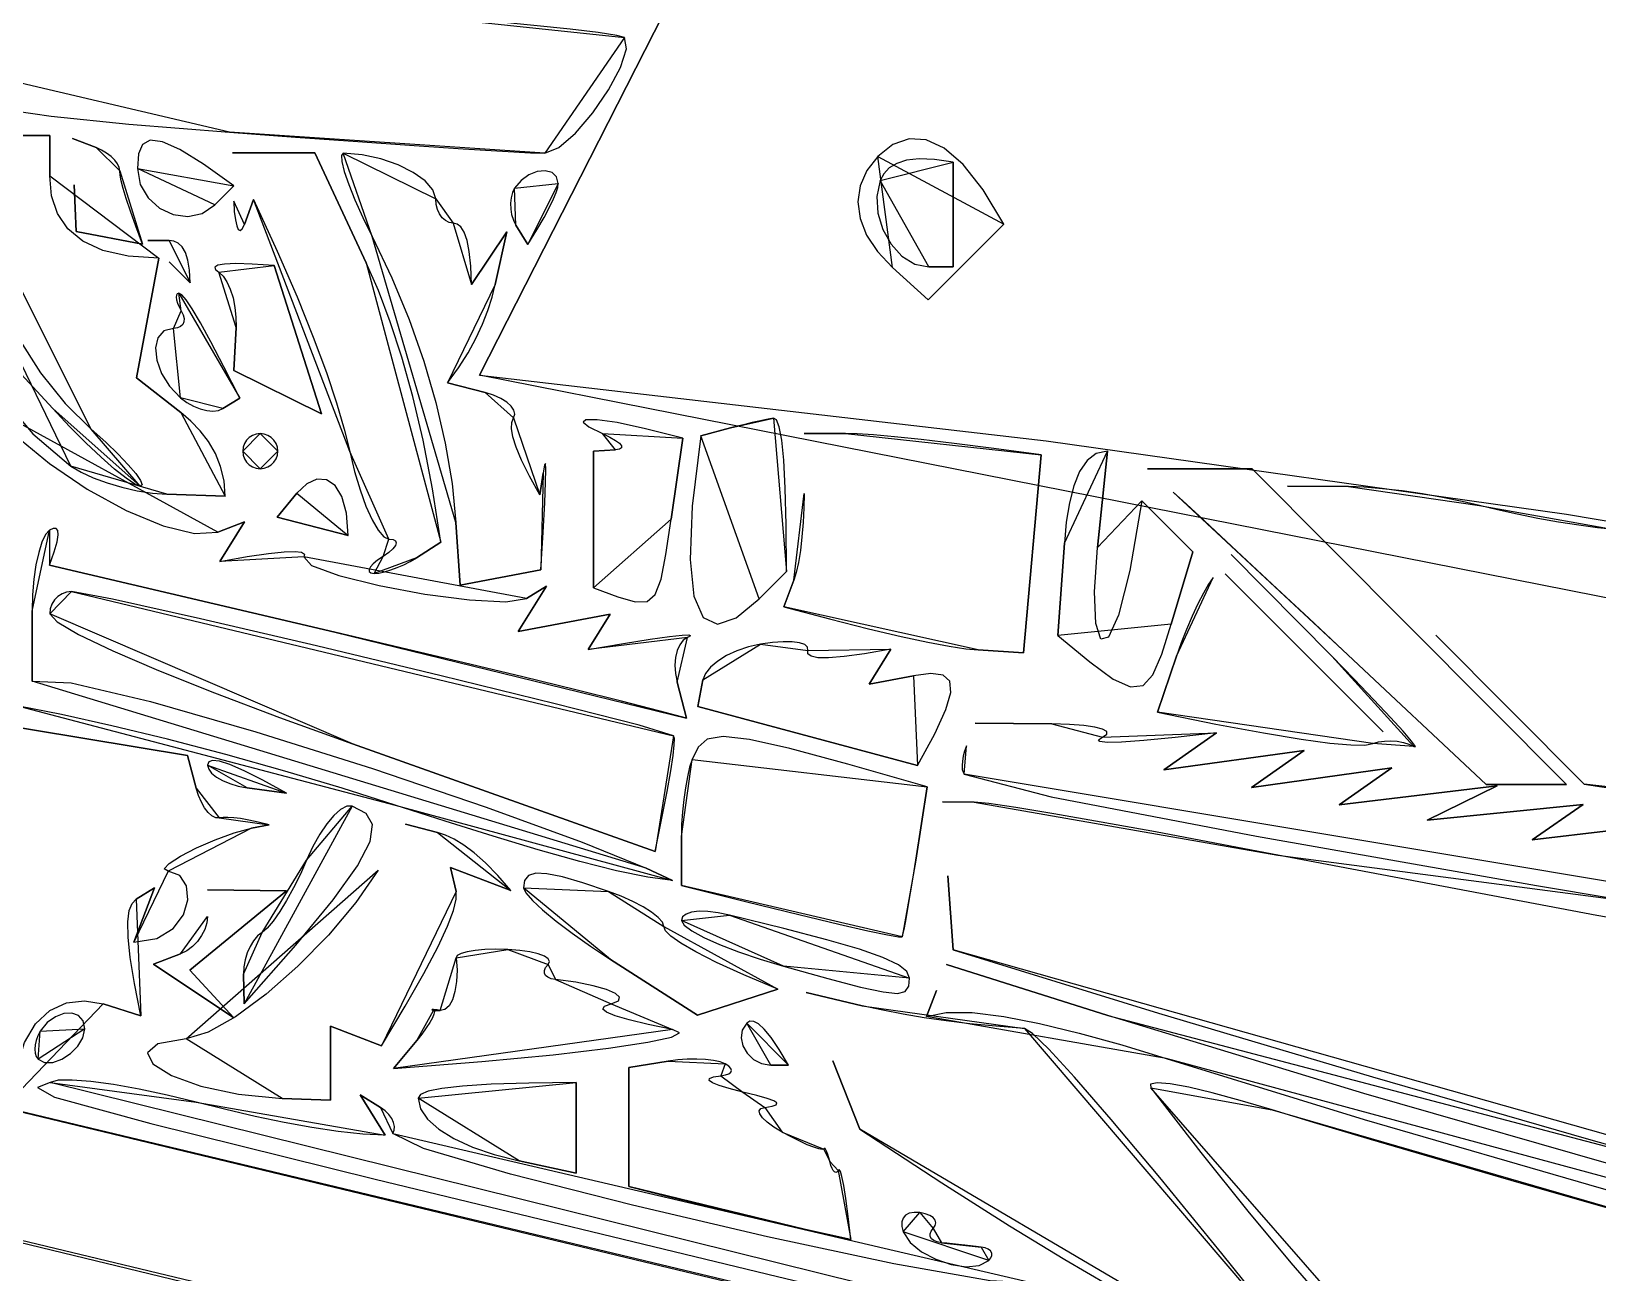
# Model space of a CAD drawing. Extents: x 0.3 to 49.4, y 16 to 54.1.
# Drawn here: x 9.605 to 13.102, y 27.918 to 30.69 of the extents above; entities that cross this region are included whole.
import ezdxf

# ---------------------------------------------------------------- set-up
doc = ezdxf.new("R2010")
doc.units = 0
doc.layers.get('0').update_dxf_attribs({"linetype": 'CONTINUOUS'})

msp = doc.modelspace()

# ---------------------------------------------------------------- linework, layer by layer
at = {"color": 178}
for points in [[(11.0365, 30.7686), (10.6057, 29.9222), (11.0365, 30.7686)], [(10.9289, 30.6759), (10.9119, 30.6805), (10.8704, 30.6867), (10.8076, 30.6943), (10.7266, 30.7028), (10.6308, 30.712), (10.5232, 30.7214), (10.407, 30.7309), (10.9289, 30.6759)], [(10.7516, 30.4175), (10.7827, 30.4301), (10.82, 30.4626), (10.8587, 30.508), (10.8937, 30.5591), (10.9204, 30.6089), (10.9337, 30.6502), (10.9289, 30.6759), (10.7516, 30.4175)], [(9.4699, 30.5997), (9.4233, 30.5762), (9.4153, 30.5551), (9.4486, 30.5358), (9.5258, 30.5177), (9.6496, 30.5002), (9.8227, 30.4827), (10.0476, 30.4644), (9.4699, 30.5997)], [(9.6462, 30.4572), (9.4097, 30.4572), (9.6462, 30.4572)], [(9.4097, 30.4572), (9.4448, 30.3232), (9.4841, 30.204), (9.5274, 30.0989), (9.5747, 30.0069), (9.6258, 29.9272), (9.6806, 29.859), (9.7389, 29.8012), (9.4097, 30.4572)], [(9.6462, 30.3672), (9.6462, 30.4572), (9.6462, 30.3672)], [(10.0476, 30.4644), (10.1949, 30.4536), (10.3338, 30.4436), (10.4599, 30.4349), (10.5691, 30.4276), (10.657, 30.4221), (10.7193, 30.4186), (10.7516, 30.4175), (10.0476, 30.4644)], [(9.3374, 30.4524), (9.3437, 30.3369), (9.3684, 30.2176), (9.4094, 30.099), (9.4645, 29.9854), (9.5317, 29.8812), (9.6087, 29.7908), (9.6934, 29.7187), (9.3374, 30.4524)], [(9.75, 30.43), (9.6971, 30.4503), (9.75, 30.43)], [(9.8028, 30.3779), (9.8014, 30.3857), (9.7974, 30.3939), (9.7912, 30.4022), (9.783, 30.4103), (9.7732, 30.4178), (9.762, 30.4245), (9.75, 30.43), (9.8028, 30.3779)], [(10.0574, 30.345), (9.9893, 30.3932), (9.9367, 30.4256), (9.8978, 30.4432), (9.8706, 30.4468), (9.8535, 30.4373), (9.8446, 30.4158), (9.842, 30.3831), (10.0574, 30.345)], [(11.7758, 30.2587), (11.7295, 30.3359), (11.6852, 30.392), (11.6429, 30.4287), (11.6026, 30.4473), (11.5645, 30.4494), (11.5285, 30.4366), (11.4948, 30.4102), (11.7758, 30.2587)], [(10.2378, 30.4181), (10.0538, 30.4181), (10.2378, 30.4181)], [(10.3527, 30.1724), (10.2378, 30.4181), (10.3527, 30.1724)], [(10.3015, 30.4175), (10.2972, 30.4127), (10.298, 30.3987), (10.3036, 30.3767), (10.3136, 30.3479), (10.3276, 30.3132), (10.3453, 30.274), (10.3661, 30.2314), (10.3015, 30.4175)], [(10.5078, 30.3156), (10.5015, 30.3358), (10.484, 30.3559), (10.4574, 30.3747), (10.4237, 30.3913), (10.3852, 30.4047), (10.3437, 30.4138), (10.3015, 30.4175), (10.5078, 30.3156)], [(11.4948, 30.4102), (11.4699, 30.3788), (11.455, 30.3447), (11.45, 30.3089), (11.4549, 30.272), (11.4695, 30.2347), (11.4937, 30.1979), (11.5275, 30.1623), (11.4948, 30.4102)], [(11.6632, 30.3974), (11.6214, 30.4036), (11.5868, 30.4048), (11.5588, 30.4017), (11.5368, 30.3948), (11.5201, 30.3846), (11.5081, 30.3718), (11.5002, 30.3569), (11.6632, 30.3974)], [(11.6632, 30.1635), (11.6632, 30.3974), (11.6632, 30.1635)], [(9.8899, 30.1831), (9.8211, 30.1875), (9.7648, 30.2004), (9.7203, 30.221), (9.6868, 30.2487), (9.6638, 30.2827), (9.6505, 30.3224), (9.6462, 30.3672), (9.8899, 30.1831)], [(9.8534, 30.2143), (9.8383, 30.2546), (9.8262, 30.2884), (9.817, 30.3161), (9.8104, 30.3384), (9.806, 30.3557), (9.8036, 30.3687), (9.8028, 30.3779), (9.8534, 30.2143)], [(9.842, 30.3831), (9.8484, 30.3475), (9.8658, 30.3176), (9.8913, 30.2948), (9.9218, 30.2805), (9.9546, 30.276), (9.9866, 30.2827), (10.015, 30.3019), (9.842, 30.3831)], [(10.7814, 30.3495), (10.7777, 30.3649), (10.7674, 30.3744), (10.7523, 30.3781), (10.7345, 30.3763), (10.7158, 30.3692), (10.6984, 30.3569), (10.684, 30.3397), (10.7814, 30.3495)], [(10.7134, 30.2139), (10.7336, 30.2465), (10.7497, 30.274), (10.762, 30.2968), (10.7709, 30.3153), (10.7769, 30.33), (10.7802, 30.3413), (10.7814, 30.3495), (10.7134, 30.2139)], [(11.5002, 30.3569), (11.4925, 30.3209), (11.4949, 30.2834), (11.506, 30.247), (11.5244, 30.2143), (11.5486, 30.1878), (11.5772, 30.17), (11.6087, 30.1635), (11.5002, 30.3569)], [(9.701, 30.3466), (9.7049, 30.2428), (9.701, 30.3466)], [(10.015, 30.3019), (10.0574, 30.345), (10.015, 30.3019)], [(10.0806, 30.2584), (10.1011, 30.3142), (10.0806, 30.2584)], [(10.1011, 30.3142), (10.154, 30.1989), (10.1982, 30.0968), (10.2346, 30.0068), (10.2638, 29.9282), (10.2866, 29.86), (10.3037, 29.8014), (10.3158, 29.7514), (10.1011, 30.3142)], [(10.547, 30.2614), (10.538, 30.2629), (10.5298, 30.2669), (10.5225, 30.2734), (10.5164, 30.2818), (10.5118, 30.2918), (10.5088, 30.3032), (10.5078, 30.3156), (10.547, 30.2614)], [(10.684, 30.3397), (10.6792, 30.3296), (10.6762, 30.3181), (10.6748, 30.3057), (10.6752, 30.2929), (10.6773, 30.2803), (10.6811, 30.2682), (10.6866, 30.2572), (10.684, 30.3397)], [(10.057, 30.3104), (10.0582, 30.2872), (10.0605, 30.2688), (10.0635, 30.2554), (10.0671, 30.2474), (10.0713, 30.245), (10.0759, 30.2486), (10.0806, 30.2584), (10.057, 30.3104)], [(10.5873, 30.1243), (10.5859, 30.1654), (10.5827, 30.198), (10.5778, 30.2229), (10.5716, 30.2409), (10.5642, 30.2528), (10.5559, 30.2594), (10.547, 30.2614), (10.5873, 30.1243)], [(10.6866, 30.2572), (10.7134, 30.2139), (10.6866, 30.2572)], [(11.6072, 30.0901), (11.7758, 30.2587), (11.6072, 30.0901)], [(9.7049, 30.2428), (9.8534, 30.2143), (9.7049, 30.2428)], [(9.9125, 30.2223), (9.8655, 30.2223), (9.9125, 30.2223)], [(9.9595, 30.1283), (9.9582, 30.1564), (9.9547, 30.1787), (9.9491, 30.1958), (9.9418, 30.2082), (9.9331, 30.2164), (9.9232, 30.2209), (9.9125, 30.2223), (9.9595, 30.1283)], [(10.3661, 30.2314), (10.41, 30.1391), (10.4484, 30.0463), (10.4811, 29.9534), (10.5082, 29.8611), (10.5292, 29.7699), (10.5442, 29.6802), (10.553, 29.5927), (10.3661, 30.2314)], [(10.6668, 30.2418), (10.5873, 30.1243), (10.6668, 30.2418)], [(10.6407, 30.1243), (10.6668, 30.2418), (10.6407, 30.1243)], [(9.8398, 29.9163), (9.8899, 30.1831), (9.8398, 29.9163)], [(9.9125, 30.1753), (9.9595, 30.1283), (9.9125, 30.1753)], [(10.1473, 30.167), (10.0984, 30.1701), (10.0619, 30.171), (10.0366, 30.17), (10.0213, 30.1674), (10.0148, 30.1633), (10.0159, 30.1581), (10.0233, 30.152), (10.1473, 30.167)], [(10.0233, 30.152), (10.0331, 30.1431), (10.0418, 30.1301), (10.0493, 30.1136), (10.0553, 30.0944), (10.0596, 30.0733), (10.0619, 30.0511), (10.062, 30.0284), (10.0233, 30.152)], [(10.2532, 29.8358), (10.1473, 30.167), (10.2532, 29.8358)], [(10.5195, 29.5487), (10.5009, 29.6684), (10.4799, 29.7768), (10.4569, 29.8746), (10.4323, 29.9624), (10.4064, 30.0409), (10.3798, 30.1107), (10.3527, 30.1724), (10.5195, 29.5487)], [(11.5275, 30.1623), (11.6072, 30.0901), (11.5275, 30.1623)], [(11.6087, 30.1635), (11.6632, 30.1635), (11.6087, 30.1635)], [(9.9347, 30.1048), (9.931, 30.1037), (9.9288, 30.1008), (9.9282, 30.0961), (9.929, 30.09), (9.9312, 30.0828), (9.9349, 30.0745), (9.9399, 30.0656), (9.9347, 30.1048)], [(10.0706, 29.8705), (10.0351, 29.9406), (10.0059, 29.9963), (9.9824, 30.0389), (9.9641, 30.0697), (9.9504, 30.0901), (9.9408, 30.1013), (9.9347, 30.1048), (10.0706, 29.8705)], [(10.5341, 29.905), (10.5589, 29.9386), (10.58, 29.9717), (10.5977, 30.0041), (10.6123, 30.0357), (10.6241, 30.0664), (10.6335, 30.096), (10.6407, 30.1243), (10.5341, 29.905)], [(9.9399, 30.0656), (9.9443, 30.0566), (9.9463, 30.0484), (9.9459, 30.0411), (9.9432, 30.0351), (9.9384, 30.0304), (9.9315, 30.0275), (9.9226, 30.0264), (9.9399, 30.0656)], [(9.6531, 29.8472), (9.4934, 30.0204), (9.6531, 29.8472)], [(9.9226, 30.0264), (9.9009, 30.0207), (9.8876, 30.0053), (9.8824, 29.9826), (9.8852, 29.9553), (9.8955, 29.926), (9.9133, 29.8971), (9.9382, 29.8712), (9.9226, 30.0264)], [(10.062, 30.0284), (10.0574, 29.9325), (10.062, 30.0284)], [(10.0574, 29.9325), (10.2532, 29.8358), (10.0574, 29.9325)], [(9.9388, 29.8384), (9.8398, 29.9163), (9.9388, 29.8384)], [(10.6184, 29.8829), (10.5341, 29.905), (10.6184, 29.8829)], [(10.6057, 29.9222), (11.8702, 29.7756), (13.0323, 29.6119), (14.1039, 29.4304), (15.0965, 29.2307), (16.0219, 29.012), (16.8918, 28.774), (17.7178, 28.516), (10.6057, 29.9222)], [(9.9382, 29.8712), (9.9522, 29.861), (9.9671, 29.8528), (9.9821, 29.8468), (9.9968, 29.843), (10.0106, 29.8418), (10.0228, 29.8431), (10.0329, 29.8472), (9.9382, 29.8712)], [(10.0329, 29.8472), (10.0706, 29.8705), (10.0329, 29.8472)], [(10.6815, 29.8265), (10.6841, 29.8349), (10.6822, 29.8438), (10.6762, 29.8528), (10.6664, 29.8616), (10.6532, 29.8697), (10.6371, 29.877), (10.6184, 29.8829), (10.6815, 29.8265)], [(9.5107, 29.8515), (9.5699, 29.7872), (9.6454, 29.7245), (9.73, 29.6675), (9.8169, 29.6198), (9.8991, 29.5854), (9.9694, 29.5681), (10.0211, 29.5717), (9.5107, 29.8515)], [(9.8483, 29.6739), (9.836, 29.6785), (9.8165, 29.6916), (9.791, 29.7121), (9.7607, 29.739), (9.7268, 29.7712), (9.6906, 29.8076), (9.6531, 29.8472), (9.8483, 29.6739)], [(10.0378, 29.6515), (10.0352, 29.6862), (10.0277, 29.7181), (10.016, 29.7471), (10.0006, 29.7735), (9.9823, 29.7974), (9.9615, 29.819), (9.9388, 29.8384), (10.0378, 29.6515)], [(10.7404, 29.6544), (10.717, 29.6965), (10.6995, 29.7318), (10.6874, 29.7609), (10.6802, 29.7844), (10.6772, 29.8027), (10.6778, 29.8166), (10.6815, 29.8265), (10.7404, 29.6544)], [(11.2617, 29.8261), (11.2533, 29.8246), (11.2421, 29.8223), (11.2287, 29.8194), (11.2139, 29.8159), (11.198, 29.8121), (11.1818, 29.8081), (11.1658, 29.804), (11.2617, 29.8261)], [(11.2911, 29.4837), (11.2903, 29.5875), (11.2881, 29.6696), (11.2846, 29.7321), (11.2801, 29.777), (11.2746, 29.8063), (11.2684, 29.822), (11.2617, 29.8261), (11.2911, 29.4837)], [(9.7389, 29.8012), (9.7711, 29.7721), (9.7989, 29.7454), (9.8216, 29.7217), (9.8386, 29.702), (9.8491, 29.6869), (9.8526, 29.6773), (9.8483, 29.6739), (9.7389, 29.8012)], [(10.1161, 29.7914), (10.1072, 29.7904), (10.099, 29.7874), (10.0917, 29.7828), (10.0856, 29.7767), (10.081, 29.7695), (10.078, 29.7612), (10.077, 29.7523), (10.1161, 29.7914)], [(10.1553, 29.7523), (10.1543, 29.7612), (10.1513, 29.7695), (10.1467, 29.7767), (10.1406, 29.7828), (10.1333, 29.7874), (10.1251, 29.7904), (10.1161, 29.7914), (10.1553, 29.7523)], [(11.0594, 29.7814), (10.9761, 29.8024), (10.9125, 29.8159), (10.8683, 29.8224), (10.8432, 29.8225), (10.8369, 29.817), (10.8493, 29.8065), (10.8799, 29.7914), (11.0594, 29.7814)], [(10.8799, 29.7914), (10.8965, 29.7837), (10.9092, 29.7764), (10.918, 29.7698), (10.9226, 29.7642), (10.9227, 29.7597), (10.9184, 29.7565), (10.9092, 29.755), (10.8799, 29.7914)], [(11.1658, 29.804), (11.0993, 29.7865), (11.1658, 29.804)], [(11.4227, 29.7914), (11.3303, 29.7914), (11.4227, 29.7914)], [(11.8593, 29.7443), (11.7538, 29.7584), (11.665, 29.7696), (11.5915, 29.7782), (11.5319, 29.7844), (11.4849, 29.7885), (11.4489, 29.7907), (11.4227, 29.7914), (11.8593, 29.7443)], [(10.9092, 29.755), (10.8603, 29.7523), (10.9092, 29.755)], [(11.0332, 29.6004), (11.0594, 29.7814), (11.0332, 29.6004)], [(11.0993, 29.7865), (11.0802, 29.6291), (11.0755, 29.5106), (11.084, 29.4286), (11.1047, 29.381), (11.1366, 29.3656), (11.1785, 29.38), (11.2296, 29.4222), (11.0993, 29.7865)], [(10.077, 29.7523), (10.078, 29.7433), (10.081, 29.7351), (10.0856, 29.7278), (10.0917, 29.7217), (10.099, 29.7171), (10.1072, 29.7141), (10.1161, 29.7131), (10.077, 29.7523)], [(10.1161, 29.7131), (10.1251, 29.7141), (10.1333, 29.7171), (10.1406, 29.7217), (10.1467, 29.7278), (10.1513, 29.7351), (10.1543, 29.7433), (10.1553, 29.7523), (10.1161, 29.7131)], [(10.3158, 29.7514), (10.3266, 29.7068), (10.3388, 29.6658), (10.352, 29.6295), (10.3656, 29.5992), (10.379, 29.576), (10.3918, 29.5612), (10.4033, 29.5558), (10.3158, 29.7514)], [(10.7428, 29.4872), (10.7479, 29.5715), (10.7513, 29.6365), (10.7531, 29.6832), (10.7536, 29.7124), (10.7527, 29.7249), (10.7507, 29.7216), (10.7475, 29.7033), (10.7428, 29.4872)], [(10.8603, 29.7523), (10.8603, 29.4473), (10.8603, 29.7523)], [(11.8198, 29.3019), (11.8593, 29.7443), (11.8198, 29.3019)], [(12.007, 29.7523), (11.9822, 29.7468), (11.9617, 29.7313), (11.9451, 29.7069), (11.9321, 29.6751), (11.9224, 29.6369), (11.9154, 29.5936), (11.911, 29.5466), (12.007, 29.7523)], [(11.9849, 29.5374), (12.007, 29.7523), (11.9849, 29.5374)], [(9.6934, 29.7187), (9.716, 29.7052), (9.7434, 29.6926), (9.7743, 29.6812), (9.8075, 29.6715), (9.8416, 29.6637), (9.8754, 29.6584), (9.9074, 29.6559), (9.6934, 29.7187)], [(10.312, 29.5638), (10.3083, 29.6138), (10.2982, 29.6509), (10.283, 29.6757), (10.264, 29.6884), (10.2427, 29.6895), (10.2202, 29.6795), (10.1981, 29.6587), (10.312, 29.5638)], [(10.7475, 29.7033), (10.7404, 29.6544), (10.7475, 29.7033)], [(12.3306, 29.7131), (12.0968, 29.7131), (12.3306, 29.7131)], [(13.0323, 29.0081), (12.3306, 29.7131), (13.0323, 29.0081)], [(9.9074, 29.6559), (10.0378, 29.6515), (9.9074, 29.6559)], [(10.1981, 29.6587), (10.1537, 29.6052), (10.1981, 29.6587)], [(11.3303, 29.6576), (11.3297, 29.6254), (11.3279, 29.5927), (11.3252, 29.5608), (11.3217, 29.5308), (11.3174, 29.5039), (11.3126, 29.4813), (11.3074, 29.4641), (11.3303, 29.6576)], [(12.1541, 29.661), (12.1758, 29.6411), (12.212, 29.6075), (12.2606, 29.5623), (12.3193, 29.5076), (12.3856, 29.4457), (12.4573, 29.3786), (12.5321, 29.3085), (12.1541, 29.661)], [(12.5453, 29.673), (12.4091, 29.6739), (12.5453, 29.673)], [(12.8381, 29.6307), (12.7987, 29.6402), (12.7555, 29.6489), (12.7103, 29.6567), (12.6649, 29.6633), (12.621, 29.6684), (12.5806, 29.6717), (12.5453, 29.673), (12.8381, 29.6307)], [(12.0843, 29.6416), (12.057, 29.4861), (12.0316, 29.3862), (12.0095, 29.3366), (11.9922, 29.3322), (11.9814, 29.3677), (11.9784, 29.4378), (11.9849, 29.5374), (12.0843, 29.6416)], [(12.1982, 29.5278), (12.0843, 29.6416), (12.1982, 29.5278)], [(13.1386, 29.5771), (13.1015, 29.581), (13.0595, 29.5867), (13.0143, 29.5938), (12.9677, 29.6021), (12.9216, 29.6113), (12.8778, 29.6209), (12.8381, 29.6307), (13.1386, 29.5771)], [(9.6455, 29.4977), (9.6561, 29.5276), (9.6625, 29.55), (9.665, 29.5657), (9.6641, 29.5754), (9.6603, 29.5799), (9.654, 29.5797), (9.6457, 29.5757), (9.6455, 29.4977)], [(10.0211, 29.5717), (10.0811, 29.5947), (10.0211, 29.5717)], [(10.0811, 29.5947), (10.0262, 29.5059), (10.0811, 29.5947)], [(10.1537, 29.6052), (10.312, 29.5638), (10.1537, 29.6052)], [(10.553, 29.5927), (10.5621, 29.4527), (10.553, 29.5927)], [(10.8603, 29.4473), (10.914, 29.4269), (10.9527, 29.4156), (10.9796, 29.4164), (10.9978, 29.4323), (11.0107, 29.4662), (11.0214, 29.5213), (11.0332, 29.6004), (10.8603, 29.4473)], [(9.6457, 29.5757), (9.6369, 29.5661), (9.6287, 29.5493), (9.6215, 29.5263), (9.6155, 29.4983), (9.6109, 29.4663), (9.608, 29.4316), (9.607, 29.3952), (9.6457, 29.5757)], [(10.4033, 29.5558), (10.4126, 29.5547), (10.4181, 29.5518), (10.4198, 29.5474), (10.4178, 29.5415), (10.4122, 29.5344), (10.403, 29.5262), (10.3903, 29.5173), (10.4033, 29.5558)], [(10.4647, 29.514), (10.5195, 29.5487), (10.4647, 29.514)], [(11.911, 29.5466), (11.8966, 29.341), (11.911, 29.5466)], [(10.0262, 29.5059), (10.0871, 29.5169), (10.1345, 29.5241), (10.1697, 29.5278), (10.194, 29.5285), (10.2085, 29.5266), (10.2146, 29.5225), (10.2136, 29.5166), (10.0262, 29.5059)], [(10.2136, 29.5166), (10.2305, 29.4971), (10.2917, 29.4747), (10.3814, 29.4525), (10.4838, 29.4332), (10.5833, 29.42), (10.664, 29.4157), (10.7101, 29.4234), (10.2136, 29.5166)], [(10.3903, 29.5173), (10.3779, 29.5086), (10.3685, 29.5006), (10.3623, 29.4936), (10.3592, 29.4877), (10.3595, 29.4832), (10.3633, 29.4803), (10.3707, 29.4793), (10.3903, 29.5173)], [(10.3707, 29.4793), (10.3811, 29.4802), (10.3935, 29.4829), (10.4073, 29.487), (10.4218, 29.4923), (10.4367, 29.4988), (10.4511, 29.5061), (10.4647, 29.514), (10.3707, 29.4793)], [(12.1497, 29.3659), (12.1982, 29.5278), (12.1497, 29.3659)], [(12.5079, 29.2942), (12.2833, 29.5215), (12.5079, 29.2942)], [(10.2823, 29.348), (9.6455, 29.4977), (10.2823, 29.348)], [(10.5621, 29.4527), (10.7428, 29.4872), (10.5621, 29.4527)], [(11.2296, 29.4222), (11.2911, 29.4837), (11.2296, 29.4222)], [(12.6227, 29.1256), (12.2702, 29.4781), (12.6227, 29.1256)], [(10.7549, 29.451), (10.692, 29.3493), (10.7549, 29.451)], [(10.7101, 29.4234), (10.7549, 29.451), (10.7101, 29.4234)], [(11.3074, 29.4641), (11.2846, 29.4046), (11.3074, 29.4641)], [(12.2433, 29.4704), (12.233, 29.4554), (12.2214, 29.4353), (12.209, 29.411), (12.1963, 29.3836), (12.1838, 29.3544), (12.1719, 29.3242), (12.1612, 29.2943), (12.2433, 29.4704)], [(9.6951, 29.4388), (9.6839, 29.4375), (9.6736, 29.4338), (9.6645, 29.4279), (9.657, 29.4201), (9.6512, 29.4108), (9.6475, 29.4003), (9.6462, 29.3889), (9.6951, 29.4388)], [(11.0387, 29.117), (10.9617, 29.1403), (10.7745, 29.1884), (10.5202, 29.2509), (10.2419, 29.3176), (9.9829, 29.378), (9.7863, 29.4219), (9.6951, 29.4388), (11.0387, 29.117)], [(9.607, 29.3952), (9.607, 29.2385), (9.607, 29.3952)], [(9.6462, 29.3889), (9.6627, 29.3709), (9.7106, 29.3431), (9.787, 29.3067), (9.8891, 29.2628), (10.0142, 29.2127), (10.1593, 29.1576), (10.3218, 29.0985), (9.6462, 29.3889)], [(10.692, 29.3493), (10.8971, 29.3885), (10.692, 29.3493)], [(10.8971, 29.3885), (10.8481, 29.3092), (10.8971, 29.3885)], [(11.2846, 29.4046), (11.3871, 29.3775), (11.4741, 29.3557), (11.5466, 29.3386), (11.6061, 29.3258), (11.6538, 29.3168), (11.691, 29.3111), (11.719, 29.3083), (11.2846, 29.4046)], [(11.0676, 29.1559), (11.0062, 29.1725), (10.9228, 29.1939), (10.8204, 29.2193), (10.7021, 29.2481), (10.571, 29.2796), (10.43, 29.3131), (10.2823, 29.348), (11.0676, 29.1559)], [(10.8481, 29.3092), (10.9268, 29.3225), (10.9868, 29.3321), (11.03, 29.3382), (11.0581, 29.3414), (11.073, 29.3419), (11.0764, 29.3401), (11.0701, 29.3365), (10.8481, 29.3092)], [(11.0701, 29.3365), (11.0604, 29.3301), (11.0526, 29.32), (11.0468, 29.3069), (11.0431, 29.2915), (11.0417, 29.2742), (11.0428, 29.2558), (11.0464, 29.2368), (11.0701, 29.3365)], [(11.8966, 29.341), (11.9676, 29.282), (12.0203, 29.2435), (12.0588, 29.2258), (12.087, 29.2289), (12.1089, 29.2532), (12.1285, 29.2988), (12.1497, 29.3659), (11.8966, 29.341)], [(12.7401, 29.3412), (13.0712, 29.0084), (12.7401, 29.3412)], [(11.2328, 29.3215), (11.2058, 29.3153), (11.1803, 29.3065), (11.1572, 29.2957), (11.1373, 29.2833), (11.1213, 29.2699), (11.1101, 29.2558), (11.1043, 29.2417), (11.2328, 29.3215)], [(11.3384, 29.3071), (11.3379, 29.3145), (11.3315, 29.3202), (11.3198, 29.3243), (11.3034, 29.3265), (11.283, 29.3268), (11.2593, 29.3252), (11.2328, 29.3215), (11.3384, 29.3071)], [(11.5237, 29.3101), (11.4651, 29.2998), (11.4192, 29.2935), (11.3848, 29.2907), (11.3607, 29.2911), (11.3458, 29.2943), (11.3387, 29.2998), (11.3384, 29.3071), (11.5237, 29.3101)], [(11.4753, 29.2318), (11.5237, 29.3101), (11.4753, 29.2318)], [(11.719, 29.3083), (11.8198, 29.3019), (11.719, 29.3083)], [(12.4465, 29.3019), (12.6227, 29.1256), (12.4465, 29.3019)], [(12.5321, 29.3085), (12.8528, 29.0081), (12.5321, 29.3085)], [(12.1612, 29.2943), (12.1192, 29.1692), (12.1612, 29.2943)], [(12.6911, 29.0927), (12.6946, 29.0928), (12.6863, 29.1045), (12.6674, 29.1267), (12.639, 29.1579), (12.6022, 29.1971), (12.5581, 29.2429), (12.5079, 29.2942), (12.6911, 29.0927)], [(9.607, 29.2385), (9.6939, 29.2349), (9.8711, 29.1936), (10.1062, 29.1259), (10.3668, 29.0434), (10.6206, 28.9574), (10.835, 28.8794), (10.9778, 28.8208), (9.607, 29.2385)], [(11.0464, 29.2368), (11.0676, 29.1559), (11.0464, 29.2368)], [(11.1043, 29.2417), (11.0929, 29.1821), (11.1043, 29.2417)], [(11.5746, 29.2508), (11.4753, 29.2318), (11.5746, 29.2508)], [(11.5836, 29.0506), (11.622, 29.1213), (11.6465, 29.1751), (11.6573, 29.2137), (11.6551, 29.2388), (11.6403, 29.2523), (11.6133, 29.2557), (11.5746, 29.2508), (11.5836, 29.0506)], [(10.4174, 28.9622), (10.2986, 29), (10.1709, 29.0379), (10.0392, 29.0747), (9.9089, 29.1089), (9.785, 29.1393), (9.6727, 29.1644), (9.5771, 29.1829), (10.4174, 28.9622)], [(11.0929, 29.1821), (11.5836, 29.0506), (11.0929, 29.1821)], [(12.1192, 29.1692), (12.2493, 29.143), (12.3553, 29.1232), (12.4394, 29.1092), (12.5037, 29.1005), (12.5504, 29.0963), (12.5816, 29.0961), (12.5994, 29.0992), (12.1192, 29.1692)], [(9.954, 29.0724), (9.4898, 29.1492), (9.954, 29.0724)], [(11.8834, 29.1432), (11.712, 29.1452), (11.8834, 29.1432)], [(11.9961, 29.1135), (12.0055, 29.12), (12.0055, 29.1261), (11.9965, 29.1314), (11.9793, 29.136), (11.9543, 29.1395), (11.9222, 29.142), (11.8834, 29.1432), (11.9961, 29.1135)], [(10.3218, 29.0985), (10.9974, 28.8583), (10.3218, 29.0985)], [(10.9974, 28.8583), (11.0129, 28.9326), (11.0245, 28.9923), (11.0328, 29.0386), (11.0379, 29.0728), (11.0404, 29.0964), (11.0405, 29.1107), (11.0387, 29.117), (10.9974, 28.8583)], [(11.6045, 29.0026), (11.4276, 29.0534), (11.2982, 29.0884), (11.2081, 29.1087), (11.1494, 29.1153), (11.1138, 29.1092), (11.0933, 29.0917), (11.0799, 29.0637), (11.6045, 29.0026)], [(11.6925, 29.0946), (11.6885, 29.0826), (11.6855, 29.071), (11.6836, 29.0601), (11.6829, 29.0502), (11.6833, 29.0418), (11.6849, 29.0352), (11.6877, 29.0309), (11.6925, 29.0946)], [(12.2507, 29.1234), (12.1584, 29.1129), (12.0883, 29.106), (12.0383, 29.1024), (12.0063, 29.1018), (11.9899, 29.1037), (11.9873, 29.1077), (11.9961, 29.1135), (12.2507, 29.1234)], [(12.1332, 29.0408), (12.2507, 29.1234), (12.1332, 29.0408)], [(12.5994, 29.0992), (12.612, 29.1029), (12.6257, 29.105), (12.6399, 29.1055), (12.6541, 29.1045), (12.6678, 29.102), (12.6803, 29.0981), (12.6911, 29.0927), (12.5994, 29.0992)], [(9.973, 29), (9.954, 29.0724), (9.973, 29)], [(10.1749, 28.9885), (10.1221, 29.0177), (10.0801, 29.0388), (10.0481, 29.0526), (10.0249, 29.0599), (10.0097, 29.0616), (10.0012, 29.0584), (9.9987, 29.0511), (10.1749, 28.9885)], [(11.0799, 29.0637), (11.0745, 29.0466), (11.0695, 29.0253), (11.065, 29.0009), (11.0614, 28.9743), (11.0585, 28.9466), (11.0567, 28.9189), (11.0561, 28.8922), (11.0799, 29.0637)], [(12.4465, 29.0842), (12.1332, 29.0408), (12.4465, 29.0842)], [(12.329, 29.0016), (12.4465, 29.0842), (12.329, 29.0016)], [(9.9987, 29.0511), (10.001, 29.0421), (10.0076, 29.0332), (10.0181, 29.0246), (10.0317, 29.0168), (10.0481, 29.0101), (10.0666, 29.0046), (10.0868, 29.0008), (9.9987, 29.0511)], [(11.6877, 29.0309), (11.8815, 28.9808), (12.3401, 28.8924), (12.9652, 28.7822), (13.6587, 28.6664), (14.3223, 28.5616), (14.8578, 28.484), (15.1669, 28.4502), (11.6877, 29.0309)], [(12.6423, 29.0451), (12.329, 29.0016), (12.6423, 29.0451)], [(12.5248, 28.9626), (12.6423, 29.0451), (12.5248, 28.9626)], [(10.0247, 28.9333), (10.0167, 28.9339), (10.0084, 28.9382), (10, 28.9457), (9.992, 28.956), (9.9846, 28.9688), (9.9782, 28.9836), (9.973, 29), (10.0247, 28.9333)], [(10.0868, 29.0008), (10.1749, 28.9885), (10.0868, 29.0008)], [(11.5794, 28.8389), (11.6045, 29.0026), (11.5794, 28.8389)], [(12.8773, 29.0047), (12.5248, 28.9626), (12.8773, 29.0047)], [(12.7206, 28.9286), (12.8773, 29.0047), (12.7206, 28.9286)], [(12.8528, 29.0081), (13.0323, 29.0081), (12.8528, 29.0081)], [(13.0712, 29.0084), (13.1502, 28.9968), (13.2297, 28.9863), (13.309, 28.9768), (13.3876, 28.9682), (13.4651, 28.9605), (13.5408, 28.9535), (13.6142, 28.9473), (13.0712, 29.0084)], [(10.0802, 28.5186), (10.1956, 28.6491), (10.2789, 28.7502), (10.3331, 28.8262), (10.3614, 28.881), (10.3667, 28.9187), (10.3522, 28.9435), (10.321, 28.9594), (10.0802, 28.5186)], [(10.321, 28.9594), (10.3092, 28.9593), (10.2955, 28.9522), (10.2805, 28.939), (10.2648, 28.9204), (10.249, 28.8971), (10.2338, 28.8698), (10.2197, 28.8394), (10.321, 28.9594)], [(11.0365, 28.7933), (10.9814, 28.8008), (10.9117, 28.8153), (10.8294, 28.836), (10.7367, 28.862), (10.6358, 28.8923), (10.5286, 28.926), (10.4174, 28.9622), (11.0365, 28.7933)], [(11.7099, 28.9687), (11.6391, 28.969), (11.7099, 28.9687)], [(12.3877, 28.8501), (12.2471, 28.8771), (12.1142, 28.902), (11.993, 28.924), (11.8879, 28.9424), (11.8029, 28.9565), (11.7422, 28.9654), (11.7099, 28.9687), (12.3877, 28.8501)], [(13.0691, 28.9636), (12.7206, 28.9286), (13.0691, 28.9636)], [(12.9556, 28.8843), (13.0691, 28.9636), (12.9556, 28.8843)], [(10.1357, 28.9179), (10.1114, 28.9241), (10.0903, 28.9287), (10.0722, 28.9318), (10.0568, 28.9337), (10.0439, 28.9345), (10.0333, 28.9343), (10.0247, 28.9333), (10.1357, 28.9179)], [(10.0966, 28.9102), (10.1357, 28.9179), (10.0966, 28.9102)], [(10.512, 28.9009), (10.4403, 28.9196), (10.512, 28.9009)], [(13.3081, 28.9263), (12.9556, 28.8843), (13.3081, 28.9263)], [(9.9105, 28.8148), (9.9018, 28.82), (9.9126, 28.8319), (9.9381, 28.8482), (9.9739, 28.8665), (10.0153, 28.8845), (10.0577, 28.8999), (10.0966, 28.9102), (9.9105, 28.8148)], [(10.6755, 28.7713), (10.6461, 28.805), (10.6188, 28.8328), (10.5936, 28.8551), (10.5704, 28.8726), (10.5491, 28.8857), (10.5297, 28.895), (10.512, 28.9009), (10.6755, 28.7713)], [(11.0561, 28.8922), (11.0561, 28.7828), (11.0561, 28.8922)], [(16.9022, 28.2584), (16.2123, 28.3078), (15.5747, 28.3641), (14.9669, 28.4301), (14.3667, 28.5088), (13.7516, 28.603), (13.0994, 28.7158), (12.3877, 28.8501), (16.9022, 28.2584)], [(9.8336, 28.6556), (9.8849, 28.6643), (9.9217, 28.6865), (9.9446, 28.7171), (9.9543, 28.7506), (9.9515, 28.7816), (9.9367, 28.8048), (9.9105, 28.8148), (9.8336, 28.6556)], [(10.3792, 28.817), (10.3297, 28.7447), (10.2684, 28.6717), (10.2, 28.602), (10.1294, 28.5398), (10.0612, 28.4894), (10.0001, 28.4548), (9.951, 28.4403), (10.3792, 28.817)], [(10.2197, 28.8394), (10.2057, 28.8078), (10.1906, 28.7774), (10.175, 28.7492), (10.1595, 28.7241), (10.1448, 28.7032), (10.1315, 28.6874), (10.1201, 28.6777), (10.2197, 28.8394)], [(10.5534, 28.7687), (10.5411, 28.8229), (10.5534, 28.7687)], [(10.5411, 28.8229), (10.6755, 28.7713), (10.5411, 28.8229)], [(10.9778, 28.8208), (11.0365, 28.7933), (10.9778, 28.8208)], [(11.5489, 28.6676), (11.5508, 28.6737), (11.5539, 28.6876), (11.5579, 28.7084), (11.5626, 28.735), (11.5679, 28.7663), (11.5735, 28.8013), (11.5794, 28.8389), (11.5489, 28.6676)], [(9.8803, 28.7772), (9.8336, 28.6556), (9.8803, 28.7772)], [(9.8392, 28.7519), (9.8803, 28.7772), (9.8392, 28.7519)], [(10.8936, 28.7693), (10.836, 28.7886), (10.7905, 28.8017), (10.756, 28.8088), (10.7313, 28.8098), (10.7151, 28.8049), (10.7063, 28.794), (10.7036, 28.7772), (10.8936, 28.7693)], [(10.7036, 28.7772), (10.7088, 28.7659), (10.7235, 28.7491), (10.7465, 28.7278), (10.7766, 28.703), (10.8127, 28.6757), (10.8535, 28.6469), (10.898, 28.6174), (10.7036, 28.7772)], [(11.0561, 28.7828), (11.2022, 28.7462), (11.3185, 28.7176), (11.4077, 28.6962), (11.4727, 28.6812), (11.516, 28.672), (11.5405, 28.6677), (11.5489, 28.6676), (11.0561, 28.7828)], [(11.6511, 28.8037), (11.6632, 28.6385), (11.6511, 28.8037)], [(9.8499, 28.4912), (9.8352, 28.5634), (9.8258, 28.6216), (9.8211, 28.6672), (9.8206, 28.7016), (9.8238, 28.7263), (9.8302, 28.7425), (9.8392, 28.7519), (9.8499, 28.4912)], [(9.9589, 28.5935), (10.1749, 28.7703), (9.9589, 28.5935)], [(10.1749, 28.7703), (9.9987, 28.7731), (10.1749, 28.7703)], [(10.3864, 28.4246), (10.4398, 28.5128), (10.4815, 28.5858), (10.5126, 28.6449), (10.5343, 28.6914), (10.5476, 28.7267), (10.5536, 28.752), (10.5534, 28.7687), (10.3864, 28.4246)], [(11.017, 28.6911), (11.0137, 28.7003), (11.0044, 28.7109), (10.9898, 28.7226), (10.9706, 28.7347), (10.9477, 28.7468), (10.9218, 28.7585), (10.8936, 28.7693), (11.017, 28.6911)], [(9.9987, 28.7132), (9.997, 28.6988), (9.9925, 28.6845), (9.9853, 28.6706), (9.9759, 28.6577), (9.9647, 28.6463), (9.952, 28.6369), (9.9381, 28.63), (9.9987, 28.7132)], [(11.1638, 28.7165), (11.1384, 28.7216), (11.1155, 28.7244), (11.0955, 28.7248), (11.0791, 28.7229), (11.0667, 28.7188), (11.0588, 28.7126), (11.0561, 28.7042), (11.1638, 28.7165)], [(11.5653, 28.5758), (11.5595, 28.5904), (11.5405, 28.6054), (11.506, 28.6217), (11.4535, 28.6401), (11.3805, 28.6615), (11.2848, 28.6866), (11.1638, 28.7165), (11.5653, 28.5758)], [(10.1201, 28.6777), (10.1103, 28.6698), (10.1014, 28.6592), (10.0935, 28.6464), (10.0871, 28.632), (10.0823, 28.6166), (10.0794, 28.6006), (10.0786, 28.5848), (10.1201, 28.6777)], [(11.2715, 28.5508), (11.1953, 28.5832), (11.1348, 28.6108), (11.0885, 28.6341), (11.055, 28.6534), (11.0329, 28.669), (11.0207, 28.6815), (11.017, 28.6911), (11.2715, 28.5508)], [(11.0561, 28.7042), (11.0622, 28.6938), (11.0794, 28.6809), (11.1063, 28.6662), (11.1416, 28.6504), (11.1839, 28.634), (11.2318, 28.6177), (11.2839, 28.602), (11.0561, 28.7042)], [(10.669, 28.6395), (10.642, 28.64), (10.6174, 28.6392), (10.5957, 28.6373), (10.5778, 28.6343), (10.5644, 28.6305), (10.556, 28.6259), (10.5535, 28.6206), (10.669, 28.6395)], [(10.7585, 28.606), (10.7619, 28.6127), (10.759, 28.6191), (10.7504, 28.625), (10.7365, 28.6302), (10.7179, 28.6345), (10.6952, 28.6377), (10.669, 28.6395), (10.7585, 28.606)], [(11.6632, 28.6385), (12.1211, 28.4976), (12.5989, 28.3554), (13.0808, 28.2159), (13.5511, 28.0835), (13.994, 27.9622), (14.3937, 27.8563), (14.7345, 27.7699), (11.6632, 28.6385)], [(9.9381, 28.63), (9.8776, 28.6067), (9.9381, 28.63)], [(9.8776, 28.6067), (10.0574, 28.4869), (9.8776, 28.6067)], [(10.5535, 28.6206), (10.5553, 28.5934), (10.5543, 28.5682), (10.5508, 28.5459), (10.5451, 28.5274), (10.5375, 28.5136), (10.5282, 28.5054), (10.5176, 28.5036), (10.5535, 28.6206)], [(10.7754, 28.5724), (10.7658, 28.5743), (10.7583, 28.5775), (10.7532, 28.5818), (10.7506, 28.587), (10.7505, 28.5929), (10.7531, 28.5993), (10.7585, 28.606), (10.7754, 28.5724)], [(10.898, 28.6174), (11.0923, 28.4927), (10.898, 28.6174)], [(11.2839, 28.602), (11.3833, 28.5745), (11.456, 28.5555), (11.5063, 28.5447), (11.5383, 28.5417), (11.556, 28.5461), (11.5636, 28.5576), (11.5653, 28.5758), (11.2839, 28.602)], [(12.0081, 28.4924), (11.648, 28.6061), (12.0081, 28.4924)], [(10.0574, 28.4869), (9.9589, 28.5935), (10.0574, 28.4869)], [(10.0786, 28.5848), (10.0802, 28.5186), (10.0786, 28.5848)], [(10.8995, 28.5186), (10.9156, 28.5252), (10.9184, 28.533), (10.9091, 28.5416), (10.889, 28.5504), (10.8591, 28.5588), (10.8209, 28.5663), (10.7754, 28.5724), (10.8995, 28.5186)], [(11.0923, 28.4927), (11.2715, 28.5508), (11.0923, 28.4927)], [(11.4597, 28.5141), (11.3345, 28.5434), (11.4597, 28.5141)], [(11.6258, 28.5482), (11.6035, 28.4903), (11.6258, 28.5482)], [(9.5678, 28.3116), (9.5736, 28.3779), (9.5898, 28.4319), (9.6147, 28.4736), (9.6464, 28.503), (9.6834, 28.5202), (9.7237, 28.5252), (9.7657, 28.5179), (9.5678, 28.3116)], [(9.7245, 28.4621), (9.7207, 28.4803), (9.7103, 28.4921), (9.6954, 28.4975), (9.6775, 28.4966), (9.6587, 28.4895), (9.6405, 28.4764), (9.625, 28.4572), (9.7245, 28.4621)], [(9.7657, 28.5179), (9.8499, 28.4912), (9.7657, 28.5179)], [(10.5028, 28.5036), (10.5048, 28.5009), (10.5039, 28.4952), (10.5005, 28.487), (10.4947, 28.4766), (10.4868, 28.4644), (10.477, 28.4509), (10.4656, 28.4365), (10.5028, 28.5036)], [(10.5176, 28.5036), (10.5113, 28.5046), (10.5062, 28.5052), (10.5025, 28.5055), (10.5002, 28.5055), (10.4994, 28.5052), (10.5003, 28.5046), (10.5028, 28.5036), (10.5176, 28.5036)], [(11.0365, 28.4613), (10.982, 28.4724), (10.9393, 28.4824), (10.9083, 28.4915), (10.8889, 28.4996), (10.8811, 28.5067), (10.8846, 28.5131), (10.8995, 28.5186), (11.0365, 28.4613)], [(11.8224, 28.463), (11.758, 28.4683), (11.7002, 28.4739), (11.6474, 28.4801), (11.5983, 28.487), (11.5516, 28.4949), (11.5058, 28.5038), (11.4597, 28.5141), (11.8224, 28.463)], [(11.6035, 28.4903), (11.6474, 28.4991), (11.7054, 28.4988), (11.7756, 28.4903), (11.8559, 28.4746), (11.9444, 28.453), (12.0392, 28.4264), (12.1381, 28.3959), (11.6035, 28.4903)], [(19.4536, 25.9141), (18.8676, 26.0523), (17.37, 26.4097), (15.3211, 26.8997), (13.0813, 27.4362), (11.0109, 27.9328), (9.4701, 28.3033), (8.8194, 28.4612), (19.4536, 25.9141)], [(9.6201, 28.3945), (9.6347, 28.387), (9.653, 28.3876), (9.6729, 28.3948), (9.6922, 28.4073), (9.7087, 28.4236), (9.7202, 28.4424), (9.7245, 28.4621), (9.6201, 28.3945)], [(10.2728, 28.3031), (10.2728, 28.4682), (10.2728, 28.3031)], [(10.2728, 28.4682), (10.3864, 28.4246), (10.2728, 28.4682)], [(10.4138, 28.3741), (10.6105, 28.3896), (10.7703, 28.4047), (10.8937, 28.419), (10.9815, 28.4323), (11.0341, 28.444), (11.0523, 28.4538), (11.0365, 28.4613), (10.4138, 28.3741)], [(11.2019, 28.475), (11.1919, 28.4595), (11.1893, 28.4422), (11.1932, 28.4245), (11.2028, 28.408), (11.2171, 28.3943), (11.2352, 28.3849), (11.2562, 28.3815), (11.2019, 28.475)], [(11.295, 28.3815), (11.2743, 28.4166), (11.2564, 28.4431), (11.2411, 28.4618), (11.2282, 28.4734), (11.2176, 28.479), (11.2088, 28.4792), (11.2019, 28.475), (11.295, 28.3815)], [(12.4348, 27.747), (12.2628, 27.9605), (12.124, 28.1302), (12.0153, 28.2602), (11.9338, 28.3544), (11.8765, 28.4169), (11.8403, 28.4518), (11.8224, 28.463), (12.4348, 27.747)], [(15.6385, 27.5388), (15.391, 27.5797), (14.9805, 27.6716), (14.4505, 27.8028), (13.8446, 27.9619), (13.2065, 28.1376), (12.5798, 28.3182), (12.0081, 28.4924), (15.6385, 27.5388)], [(9.625, 28.4572), (9.6196, 28.4471), (9.6158, 28.4367), (9.6135, 28.4265), (9.6127, 28.4168), (9.6135, 28.408), (9.616, 28.4004), (9.6201, 28.3945), (9.625, 28.4572)], [(9.951, 28.4403), (9.8873, 28.4287), (9.8642, 28.409), (9.8762, 28.3844), (9.9178, 28.3585), (9.9836, 28.3347), (10.0678, 28.3164), (10.1651, 28.3071), (9.951, 28.4403)], [(10.4656, 28.4365), (10.4138, 28.3741), (10.4656, 28.4365)], [(11.154, 28.3841), (11.1427, 28.3885), (11.1279, 28.3918), (11.1101, 28.394), (11.0904, 28.395), (11.0694, 28.3948), (11.0479, 28.3933), (11.0267, 28.3906), (11.154, 28.3841)], [(11.3944, 28.391), (11.4542, 28.2386), (11.3944, 28.391)], [(12.1381, 28.3959), (12.5804, 28.2602), (13.1095, 28.1064), (13.6793, 27.947), (14.2437, 27.7945), (14.7565, 27.6613), (15.1715, 27.5599), (15.4426, 27.5028), (12.1381, 28.3959)], [(11.0267, 28.3906), (10.9386, 28.376), (11.0267, 28.3906)], [(10.9386, 28.376), (10.9386, 28.1103), (10.9386, 28.376)], [(11.1932, 28.3213), (11.1628, 28.3289), (11.1402, 28.3357), (11.1254, 28.3417), (11.1184, 28.3469), (11.1192, 28.3513), (11.1278, 28.3549), (11.1442, 28.3576), (11.1932, 28.3213)], [(11.1442, 28.3576), (11.1548, 28.3594), (11.1623, 28.3621), (11.1669, 28.3656), (11.1684, 28.3696), (11.1668, 28.3741), (11.162, 28.379), (11.154, 28.3841), (11.1442, 28.3576)], [(11.2562, 28.3815), (11.295, 28.3815), (11.2562, 28.3815)], [(9.6471, 28.3429), (9.6191, 28.3318), (9.6572, 28.3102), (9.8717, 28.2509), (10.3729, 28.1266), (11.2709, 27.9097), (12.676, 27.5731), (14.6985, 27.0893), (9.6471, 28.3429)], [(9.9734, 28.2989), (9.9082, 28.3147), (9.8458, 28.3278), (9.7884, 28.3379), (9.7378, 28.3448), (9.696, 28.3481), (9.6651, 28.3475), (9.6471, 28.3429), (9.9734, 28.2989)], [(10.8211, 28.3423), (10.7156, 28.3414), (10.6318, 28.3388), (10.5677, 28.3347), (10.5214, 28.3294), (10.4907, 28.323), (10.4738, 28.3158), (10.4686, 28.3079), (10.8211, 28.3423)], [(10.8211, 28.1403), (10.8211, 28.3423), (10.8211, 28.1403)], [(11.2422, 28.2871), (11.2587, 28.2899), (11.2677, 28.2931), (11.269, 28.297), (11.2624, 28.3016), (11.2477, 28.3071), (11.2247, 28.3136), (11.1932, 28.3213), (11.2422, 28.2871)], [(12.3749, 28.2813), (12.3038, 28.3026), (12.2413, 28.3196), (12.1886, 28.332), (12.1471, 28.3395), (12.1183, 28.3419), (12.1035, 28.339), (12.104, 28.3304), (12.3749, 28.2813)], [(12.104, 28.3304), (12.2158, 28.1861), (12.3208, 28.055), (12.4164, 27.94), (12.5002, 27.8442), (12.5696, 27.7702), (12.6221, 27.721), (12.6552, 27.6995), (12.104, 28.3304)], [(10.3949, 28.2248), (10.3451, 28.2271), (10.2903, 28.233), (10.2314, 28.2418), (10.1693, 28.2533), (10.105, 28.2669), (10.0394, 28.2822), (9.9734, 28.2989), (10.3949, 28.2248)], [(10.1651, 28.3071), (10.2728, 28.3031), (10.1651, 28.3071)], [(10.3849, 28.2869), (10.339, 28.3153), (10.3849, 28.2869)], [(10.339, 28.3153), (10.3949, 28.2248), (10.339, 28.3153)], [(10.4123, 28.2288), (10.4153, 28.2363), (10.4157, 28.2447), (10.4137, 28.2536), (10.4095, 28.2626), (10.4031, 28.2714), (10.3949, 28.2796), (10.3849, 28.2869), (10.4123, 28.2288)], [(10.4686, 28.3079), (10.474, 28.2841), (10.4895, 28.2608), (10.5144, 28.2384), (10.548, 28.2174), (10.5897, 28.1983), (10.6385, 28.1815), (10.6938, 28.1675), (10.4686, 28.3079)], [(11.2813, 28.2318), (11.2625, 28.2432), (11.2476, 28.254), (11.2371, 28.2638), (11.231, 28.2724), (11.2297, 28.2793), (11.2333, 28.2843), (11.2422, 28.2871), (11.2813, 28.2318)], [(13.5131, 27.9522), (13.3149, 28.008), (13.1169, 28.0643), (12.9262, 28.1189), (12.7496, 28.17), (12.5943, 28.2154), (12.467, 28.2532), (12.3749, 28.2813), (13.5131, 27.9522)], [(11.8437, 27.8945), (11.7451, 27.8998), (11.5305, 27.938), (11.2482, 27.998), (10.9468, 28.0684), (10.6747, 28.1378), (10.4804, 28.1951), (10.4123, 28.2288), (11.8437, 27.8945)], [(11.374, 28.1941), (11.3706, 28.1928), (11.363, 28.1942), (11.3517, 28.1979), (11.3373, 28.2037), (11.3204, 28.2115), (11.3016, 28.221), (11.2813, 28.2318), (11.374, 28.1941)], [(11.4542, 28.2386), (11.6372, 28.1188), (11.7889, 28.0224), (11.9119, 27.9471), (12.0091, 27.8909), (12.0831, 27.8516), (12.1366, 27.8272), (12.1723, 27.8156), (11.4542, 28.2386)], [(8.7401, 28.1923), (9.3844, 28.0328), (10.9575, 27.6516), (13.0863, 27.1384), (15.3971, 26.5832), (17.5167, 26.0754), (19.0715, 25.705), (19.6881, 25.5616), (8.7401, 28.1923)], [(11.3876, 28.1661), (11.3854, 28.1747), (11.3831, 28.1821), (11.3809, 28.1881), (11.3788, 28.1924), (11.3769, 28.195), (11.3752, 28.1956), (11.374, 28.1941), (11.3876, 28.1661)], [(10.6938, 28.1675), (10.8211, 28.1403), (10.6938, 28.1675)], [(11.4059, 28.1465), (11.4036, 28.1431), (11.4009, 28.1419), (11.3981, 28.1429), (11.3953, 28.1459), (11.3925, 28.1509), (11.3899, 28.1576), (11.3876, 28.1661), (11.4059, 28.1465)], [(11.4345, 27.9917), (11.4285, 28.0434), (11.4232, 28.0833), (11.4186, 28.1127), (11.4146, 28.1326), (11.4112, 28.1441), (11.4083, 28.1484), (11.4059, 28.1465), (11.4345, 27.9917)], [(10.9386, 28.1103), (11.0293, 28.0877), (11.1067, 28.0686), (11.1721, 28.0525), (11.2264, 28.0394), (11.2707, 28.0288), (11.306, 28.0205), (11.3335, 28.0142), (10.9386, 28.1103)], [(11.5884, 28.0521), (11.5755, 28.0527), (11.5649, 28.0508), (11.5566, 28.0465), (11.5509, 28.0399), (11.5479, 28.0314), (11.5479, 28.0212), (11.5511, 28.0094), (11.5884, 28.0521)], [(11.6183, 28.0168), (11.623, 28.0232), (11.6244, 28.0295), (11.6226, 28.0355), (11.618, 28.0409), (11.6106, 28.0457), (11.6007, 28.0495), (11.5884, 28.0521), (11.6183, 28.0168)], [(11.3335, 28.0142), (11.4345, 27.9917), (11.3335, 28.0142)], [(11.5511, 28.0094), (11.5667, 27.9856), (11.5922, 27.9646), (11.6239, 27.9478), (11.6583, 27.9362), (11.6919, 27.9312), (11.7212, 27.9337), (11.7425, 27.9451), (11.5511, 28.0094)], [(11.6371, 27.9849), (11.6273, 27.9868), (11.6198, 27.9898), (11.6145, 27.9939), (11.6116, 27.9989), (11.6112, 28.0045), (11.6134, 28.0105), (11.6183, 28.0168), (11.6371, 27.9849)], [(11.7252, 27.9751), (11.7143, 27.9764), (11.7019, 27.9778), (11.6886, 27.9793), (11.675, 27.9808), (11.6614, 27.9823), (11.6486, 27.9837), (11.6371, 27.9849), (11.7252, 27.9751)], [(11.7425, 27.9451), (11.7471, 27.951), (11.7492, 27.9566), (11.7488, 27.9619), (11.7462, 27.9665), (11.7412, 27.9704), (11.7342, 27.9734), (11.7252, 27.9751), (11.7425, 27.9451)]]:
    msp.add_lwpolyline(points, dxfattribs=at)

doc.saveas('drawing.dxf')
